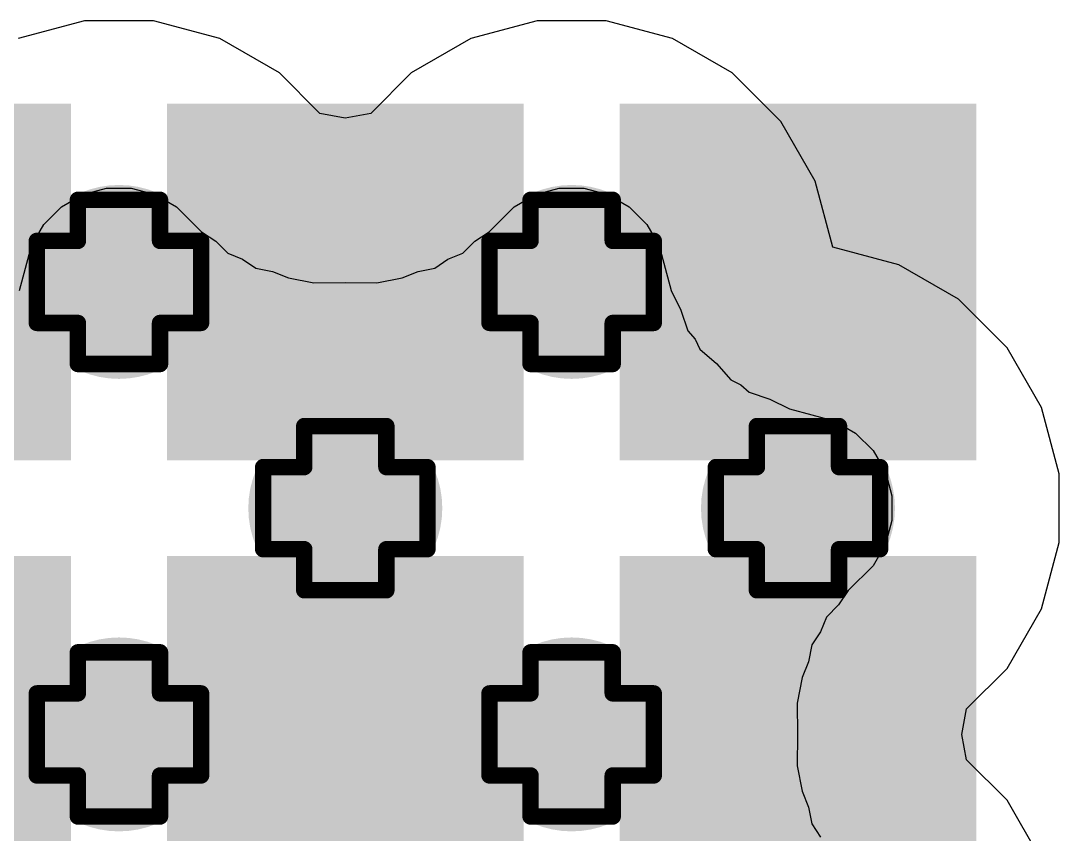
# Model space of a CAD drawing. Header units: inches. Extents: x -5 to 501, y -9 to 81.
# Drawn here: x 37.944 to 41.156, y 24.331 to 26.848 of the extents above; entities that cross this region are included whole.
import ezdxf

# ---------------------------------------------------------------- set-up
doc = ezdxf.new("R2010")
doc.units = ezdxf.units.IN
for name, color, linetype in [('Bottom Layer', 5, 'Continuous'), ('Drill Drawing', 1, 'Continuous'), ('Ground', 16, 'Continuous'), ('Multi-Layer', 9, 'Continuous'), ('Pad Holes', 156, 'Continuous'), ('Power', 76, 'Continuous'), ('Top Layer', 1, 'Continuous'), ('Top Paste', 8, 'Continuous'), ('Top Solder', 216, 'Continuous')]:
    doc.layers.add(name, color=color, linetype=linetype)

msp = doc.modelspace()

# ---------------------------------------------------------------- hatches: boundary and pattern name
at = {"layer": 'Bottom Layer'}
h = msp.add_hatch(color=5, dxfattribs=at)
edge = h.paths.add_edge_path()
edge.add_arc((38.248, 26.0396), 0.3, 0, 360)
h = msp.add_hatch(color=5, dxfattribs=at)
edge = h.paths.add_edge_path()
edge.add_arc((39.648, 26.0396), 0.3, 0, 360)
h = msp.add_hatch(color=5, dxfattribs=at)
edge = h.paths.add_edge_path()
edge.add_arc((38.948, 25.3396), 0.3, 0, 360)
h = msp.add_hatch(color=5, dxfattribs=at)
edge = h.paths.add_edge_path()
edge.add_arc((40.348, 25.3396), 0.3, 0, 360)
h = msp.add_hatch(color=5, dxfattribs=at)
edge = h.paths.add_edge_path()
edge.add_arc((38.248, 24.6396), 0.3, 0, 360)
h = msp.add_hatch(color=5, dxfattribs=at)
edge = h.paths.add_edge_path()
edge.add_arc((39.648, 24.6396), 0.3, 0, 360)
at = {"layer": 'Ground'}
h = msp.add_hatch(color=16, dxfattribs=at)
edge = h.paths.add_edge_path()
edge.add_arc((38.248, 26.0396), 0.3, 0, 360)
h = msp.add_hatch(color=16, dxfattribs=at)
edge = h.paths.add_edge_path()
edge.add_arc((39.648, 26.0396), 0.3, 0, 360)
h = msp.add_hatch(color=16, dxfattribs=at)
edge = h.paths.add_edge_path()
edge.add_arc((38.948, 25.3396), 0.3, 0, 360)
h = msp.add_hatch(color=16, dxfattribs=at)
edge = h.paths.add_edge_path()
edge.add_arc((40.348, 25.3396), 0.3, 0, 360)
h = msp.add_hatch(color=16, dxfattribs=at)
edge = h.paths.add_edge_path()
edge.add_arc((38.248, 24.6396), 0.3, 0, 360)
h = msp.add_hatch(color=16, dxfattribs=at)
edge = h.paths.add_edge_path()
edge.add_arc((39.648, 24.6396), 0.3, 0, 360)
at = {"layer": 'Multi-Layer'}
h = msp.add_hatch(color=9, dxfattribs=at)
edge = h.paths.add_edge_path()
edge.add_arc((38.248, 26.0396), 0.3, 0, 360)
h = msp.add_hatch(color=9, dxfattribs=at)
edge = h.paths.add_edge_path()
edge.add_arc((39.648, 26.0396), 0.3, 0, 360)
h = msp.add_hatch(color=9, dxfattribs=at)
edge = h.paths.add_edge_path()
edge.add_arc((38.948, 25.3396), 0.3, 0, 360)
h = msp.add_hatch(color=9, dxfattribs=at)
edge = h.paths.add_edge_path()
edge.add_arc((40.348, 25.3396), 0.3, 0, 360)
h = msp.add_hatch(color=9, dxfattribs=at)
edge = h.paths.add_edge_path()
edge.add_arc((38.248, 24.6396), 0.3, 0, 360)
h = msp.add_hatch(color=9, dxfattribs=at)
edge = h.paths.add_edge_path()
edge.add_arc((39.648, 24.6396), 0.3, 0, 360)
at = {"layer": 'Pad Holes'}
h = msp.add_hatch(color=7, dxfattribs=at)
edge = h.paths.add_edge_path()
edge.add_arc((38.248, 26.0396), 0.15, 0, 360)
h = msp.add_hatch(color=7, dxfattribs=at)
edge = h.paths.add_edge_path()
edge.add_arc((39.648, 26.0396), 0.15, 0, 360)
h = msp.add_hatch(color=7, dxfattribs=at)
edge = h.paths.add_edge_path()
edge.add_arc((38.948, 25.3396), 0.15, 0, 360)
h = msp.add_hatch(color=7, dxfattribs=at)
edge = h.paths.add_edge_path()
edge.add_arc((40.348, 25.3396), 0.15, 0, 360)
h = msp.add_hatch(color=7, dxfattribs=at)
edge = h.paths.add_edge_path()
edge.add_arc((38.248, 24.6396), 0.15, 0, 360)
h = msp.add_hatch(color=7, dxfattribs=at)
edge = h.paths.add_edge_path()
edge.add_arc((39.648, 24.6396), 0.15, 0, 360)
at = {"layer": 'Power'}
h = msp.add_hatch(color=76, dxfattribs=at)
edge = h.paths.add_edge_path()
edge.add_arc((38.248, 26.0396), 0.3, 0, 360)
h = msp.add_hatch(color=76, dxfattribs=at)
edge = h.paths.add_edge_path()
edge.add_arc((39.648, 26.0396), 0.3, 0, 360)
h = msp.add_hatch(color=76, dxfattribs=at)
edge = h.paths.add_edge_path()
edge.add_arc((38.948, 25.3396), 0.3, 0, 360)
h = msp.add_hatch(color=76, dxfattribs=at)
edge = h.paths.add_edge_path()
edge.add_arc((40.348, 25.3396), 0.3, 0, 360)
h = msp.add_hatch(color=76, dxfattribs=at)
edge = h.paths.add_edge_path()
edge.add_arc((38.248, 24.6396), 0.3, 0, 360)
h = msp.add_hatch(color=76, dxfattribs=at)
edge = h.paths.add_edge_path()
edge.add_arc((39.648, 24.6396), 0.3, 0, 360)
at = {"layer": 'Top Layer'}
for points in [[(37.098, 26.4896), (37.998, 26.4896), (37.998, 25.5896), (37.098, 25.5896)], [(38.498, 26.4896), (39.398, 26.4896), (39.398, 25.5896), (38.498, 25.5896)], [(39.898, 26.4896), (40.798, 26.4896), (40.798, 25.5896), (39.898, 25.5896)], [(37.098, 25.0896), (37.998, 25.0896), (37.998, 24.1896), (37.098, 24.1896)], [(38.498, 25.0896), (39.398, 25.0896), (39.398, 24.1896), (38.498, 24.1896)], [(39.898, 25.0896), (40.798, 25.0896), (40.798, 24.1896), (39.898, 24.1896)]]:
    msp.add_hatch(color=1, dxfattribs=at).paths.add_polyline_path(points)
h = msp.add_hatch(color=1, dxfattribs=at)
edge = h.paths.add_edge_path()
edge.add_arc((38.248, 26.0396), 0.3, 0, 360)
h = msp.add_hatch(color=1, dxfattribs=at)
edge = h.paths.add_edge_path()
edge.add_arc((39.648, 26.0396), 0.3, 0, 360)
h = msp.add_hatch(color=1, dxfattribs=at)
edge = h.paths.add_edge_path()
edge.add_arc((38.948, 25.3396), 0.3, 0, 360)
h = msp.add_hatch(color=1, dxfattribs=at)
edge = h.paths.add_edge_path()
edge.add_arc((40.348, 25.3396), 0.3, 0, 360)
h = msp.add_hatch(color=1, dxfattribs=at)
edge = h.paths.add_edge_path()
edge.add_arc((38.248, 24.6396), 0.3, 0, 360)
h = msp.add_hatch(color=1, dxfattribs=at)
edge = h.paths.add_edge_path()
edge.add_arc((39.648, 24.6396), 0.3, 0, 360)
at = {"layer": 'Top Paste'}
for points in [[(37.098, 26.4896), (37.998, 26.4896), (37.998, 25.5896), (37.098, 25.5896)], [(38.498, 26.4896), (39.398, 26.4896), (39.398, 25.5896), (38.498, 25.5896)], [(39.898, 26.4896), (40.798, 26.4896), (40.798, 25.5896), (39.898, 25.5896)], [(37.098, 25.0896), (37.998, 25.0896), (37.998, 24.1896), (37.098, 24.1896)], [(38.498, 25.0896), (39.398, 25.0896), (39.398, 24.1896), (38.498, 24.1896)], [(39.898, 25.0896), (40.798, 25.0896), (40.798, 24.1896), (39.898, 24.1896)]]:
    msp.add_hatch(color=8, dxfattribs=at).paths.add_polyline_path(points)
at = {"layer": 'Top Solder'}
for points in [[(36.9964, 26.5912), (38.0996, 26.5912), (38.0996, 25.488), (36.9964, 25.488)], [(38.3964, 26.5912), (39.4996, 26.5912), (39.4996, 25.488), (38.3964, 25.488)], [(39.7964, 26.5912), (40.8996, 26.5912), (40.8996, 25.488), (39.7964, 25.488)], [(36.9964, 25.1912), (38.0996, 25.1912), (38.0996, 24.088), (36.9964, 24.088)], [(38.3964, 25.1912), (39.4996, 25.1912), (39.4996, 24.088), (38.3964, 24.088)], [(39.7964, 25.1912), (40.8996, 25.1912), (40.8996, 24.088), (39.7964, 24.088)]]:
    msp.add_hatch(color=216, dxfattribs=at).paths.add_polyline_path(points)

# ---------------------------------------------------------------- linework, layer by layer
at = {"layer": 'Drill Drawing'}
for points in [[(38.121, 26.1666, 0.0508, 0.0508, 0), (38.121, 26.2936, 0.0508, 0.0508, 0)], [(38.121, 26.2936, 0.0508, 0.0508, 0), (38.375, 26.2936, 0.0508, 0.0508, 0)], [(38.375, 26.1666, 0.0508, 0.0508, 0), (38.375, 26.2936, 0.0508, 0.0508, 0)], [(39.521, 26.1666, 0.0508, 0.0508, 0), (39.521, 26.2936, 0.0508, 0.0508, 0)], [(39.521, 26.2936, 0.0508, 0.0508, 0), (39.775, 26.2936, 0.0508, 0.0508, 0)], [(39.775, 26.1666, 0.0508, 0.0508, 0), (39.775, 26.2936, 0.0508, 0.0508, 0)], [(37.994, 25.9126, 0.0508, 0.0508, 0), (37.994, 26.1666, 0.0508, 0.0508, 0)], [(37.994, 26.1666, 0.0508, 0.0508, 0), (38.121, 26.1666, 0.0508, 0.0508, 0)], [(38.375, 26.1666, 0.0508, 0.0508, 0), (38.502, 26.1666, 0.0508, 0.0508, 0)], [(38.502, 25.9126, 0.0508, 0.0508, 0), (38.502, 26.1666, 0.0508, 0.0508, 0)], [(39.394, 25.9126, 0.0508, 0.0508, 0), (39.394, 26.1666, 0.0508, 0.0508, 0)], [(39.394, 26.1666, 0.0508, 0.0508, 0), (39.521, 26.1666, 0.0508, 0.0508, 0)], [(39.775, 26.1666, 0.0508, 0.0508, 0), (39.902, 26.1666, 0.0508, 0.0508, 0)], [(39.902, 25.9126, 0.0508, 0.0508, 0), (39.902, 26.1666, 0.0508, 0.0508, 0)], [(37.994, 25.9126, 0.0508, 0.0508, 0), (38.121, 25.9126, 0.0508, 0.0508, 0)], [(38.121, 25.7856, 0.0508, 0.0508, 0), (38.121, 25.9126, 0.0508, 0.0508, 0)], [(38.375, 25.9126, 0.0508, 0.0508, 0), (38.502, 25.9126, 0.0508, 0.0508, 0)], [(38.375, 25.7856, 0.0508, 0.0508, 0), (38.375, 25.9126, 0.0508, 0.0508, 0)], [(39.394, 25.9126, 0.0508, 0.0508, 0), (39.521, 25.9126, 0.0508, 0.0508, 0)], [(39.521, 25.7856, 0.0508, 0.0508, 0), (39.521, 25.9126, 0.0508, 0.0508, 0)], [(39.775, 25.9126, 0.0508, 0.0508, 0), (39.902, 25.9126, 0.0508, 0.0508, 0)], [(39.775, 25.7856, 0.0508, 0.0508, 0), (39.775, 25.9126, 0.0508, 0.0508, 0)], [(38.121, 25.7856, 0.0508, 0.0508, 0), (38.375, 25.7856, 0.0508, 0.0508, 0)], [(39.521, 25.7856, 0.0508, 0.0508, 0), (39.775, 25.7856, 0.0508, 0.0508, 0)], [(38.821, 25.4666, 0.0508, 0.0508, 0), (38.821, 25.5936, 0.0508, 0.0508, 0)], [(38.821, 25.5936, 0.0508, 0.0508, 0), (39.075, 25.5936, 0.0508, 0.0508, 0)], [(39.075, 25.4666, 0.0508, 0.0508, 0), (39.075, 25.5936, 0.0508, 0.0508, 0)], [(40.221, 25.4666, 0.0508, 0.0508, 0), (40.221, 25.5936, 0.0508, 0.0508, 0)], [(40.221, 25.5936, 0.0508, 0.0508, 0), (40.475, 25.5936, 0.0508, 0.0508, 0)], [(40.475, 25.4666, 0.0508, 0.0508, 0), (40.475, 25.5936, 0.0508, 0.0508, 0)], [(38.694, 25.2126, 0.0508, 0.0508, 0), (38.694, 25.4666, 0.0508, 0.0508, 0)], [(38.694, 25.4666, 0.0508, 0.0508, 0), (38.821, 25.4666, 0.0508, 0.0508, 0)], [(39.075, 25.4666, 0.0508, 0.0508, 0), (39.202, 25.4666, 0.0508, 0.0508, 0)], [(39.202, 25.2126, 0.0508, 0.0508, 0), (39.202, 25.4666, 0.0508, 0.0508, 0)], [(40.094, 25.2126, 0.0508, 0.0508, 0), (40.094, 25.4666, 0.0508, 0.0508, 0)], [(40.094, 25.4666, 0.0508, 0.0508, 0), (40.221, 25.4666, 0.0508, 0.0508, 0)], [(40.475, 25.4666, 0.0508, 0.0508, 0), (40.602, 25.4666, 0.0508, 0.0508, 0)], [(40.602, 25.2126, 0.0508, 0.0508, 0), (40.602, 25.4666, 0.0508, 0.0508, 0)], [(38.694, 25.2126, 0.0508, 0.0508, 0), (38.821, 25.2126, 0.0508, 0.0508, 0)], [(38.821, 25.0856, 0.0508, 0.0508, 0), (38.821, 25.2126, 0.0508, 0.0508, 0)], [(39.075, 25.2126, 0.0508, 0.0508, 0), (39.202, 25.2126, 0.0508, 0.0508, 0)], [(39.075, 25.0856, 0.0508, 0.0508, 0), (39.075, 25.2126, 0.0508, 0.0508, 0)], [(40.094, 25.2126, 0.0508, 0.0508, 0), (40.221, 25.2126, 0.0508, 0.0508, 0)], [(40.221, 25.0856, 0.0508, 0.0508, 0), (40.221, 25.2126, 0.0508, 0.0508, 0)], [(40.475, 25.2126, 0.0508, 0.0508, 0), (40.602, 25.2126, 0.0508, 0.0508, 0)], [(40.475, 25.0856, 0.0508, 0.0508, 0), (40.475, 25.2126, 0.0508, 0.0508, 0)], [(38.821, 25.0856, 0.0508, 0.0508, 0), (39.075, 25.0856, 0.0508, 0.0508, 0)], [(40.221, 25.0856, 0.0508, 0.0508, 0), (40.475, 25.0856, 0.0508, 0.0508, 0)], [(38.121, 24.7666, 0.0508, 0.0508, 0), (38.121, 24.8936, 0.0508, 0.0508, 0)], [(38.121, 24.8936, 0.0508, 0.0508, 0), (38.375, 24.8936, 0.0508, 0.0508, 0)], [(38.375, 24.7666, 0.0508, 0.0508, 0), (38.375, 24.8936, 0.0508, 0.0508, 0)], [(39.521, 24.7666, 0.0508, 0.0508, 0), (39.521, 24.8936, 0.0508, 0.0508, 0)], [(39.521, 24.8936, 0.0508, 0.0508, 0), (39.775, 24.8936, 0.0508, 0.0508, 0)], [(39.775, 24.7666, 0.0508, 0.0508, 0), (39.775, 24.8936, 0.0508, 0.0508, 0)], [(37.994, 24.5126, 0.0508, 0.0508, 0), (37.994, 24.7666, 0.0508, 0.0508, 0)], [(37.994, 24.7666, 0.0508, 0.0508, 0), (38.121, 24.7666, 0.0508, 0.0508, 0)], [(38.375, 24.7666, 0.0508, 0.0508, 0), (38.502, 24.7666, 0.0508, 0.0508, 0)], [(38.502, 24.5126, 0.0508, 0.0508, 0), (38.502, 24.7666, 0.0508, 0.0508, 0)], [(39.394, 24.5126, 0.0508, 0.0508, 0), (39.394, 24.7666, 0.0508, 0.0508, 0)], [(39.394, 24.7666, 0.0508, 0.0508, 0), (39.521, 24.7666, 0.0508, 0.0508, 0)], [(39.775, 24.7666, 0.0508, 0.0508, 0), (39.902, 24.7666, 0.0508, 0.0508, 0)], [(39.902, 24.5126, 0.0508, 0.0508, 0), (39.902, 24.7666, 0.0508, 0.0508, 0)], [(37.994, 24.5126, 0.0508, 0.0508, 0), (38.121, 24.5126, 0.0508, 0.0508, 0)], [(38.121, 24.3856, 0.0508, 0.0508, 0), (38.121, 24.5126, 0.0508, 0.0508, 0)], [(38.375, 24.5126, 0.0508, 0.0508, 0), (38.502, 24.5126, 0.0508, 0.0508, 0)], [(38.375, 24.3856, 0.0508, 0.0508, 0), (38.375, 24.5126, 0.0508, 0.0508, 0)], [(39.394, 24.5126, 0.0508, 0.0508, 0), (39.521, 24.5126, 0.0508, 0.0508, 0)], [(39.521, 24.3856, 0.0508, 0.0508, 0), (39.521, 24.5126, 0.0508, 0.0508, 0)], [(39.775, 24.5126, 0.0508, 0.0508, 0), (39.902, 24.5126, 0.0508, 0.0508, 0)], [(39.775, 24.3856, 0.0508, 0.0508, 0), (39.775, 24.5126, 0.0508, 0.0508, 0)], [(38.121, 24.3856, 0.0508, 0.0508, 0), (38.375, 24.3856, 0.0508, 0.0508, 0)], [(39.521, 24.3856, 0.0508, 0.0508, 0), (39.775, 24.3856, 0.0508, 0.0508, 0)]]:
    msp.add_lwpolyline(points, format="xyseb", dxfattribs=at)
for points in [[(38.1083, 26.2936, 0.0254, 0.0254, 1), (38.1337, 26.2936, 0.0254, 0.0254, 1)], [(38.1083, 26.2936, 0.0254, 0.0254, 1), (38.1337, 26.2936, 0.0254, 0.0254, 1)], [(38.3623, 26.2936, 0.0254, 0.0254, 1), (38.3877, 26.2936, 0.0254, 0.0254, 1)], [(38.3623, 26.2936, 0.0254, 0.0254, 1), (38.3877, 26.2936, 0.0254, 0.0254, 1)], [(39.5083, 26.2936, 0.0254, 0.0254, 1), (39.5337, 26.2936, 0.0254, 0.0254, 1)], [(39.5083, 26.2936, 0.0254, 0.0254, 1), (39.5337, 26.2936, 0.0254, 0.0254, 1)], [(39.7623, 26.2936, 0.0254, 0.0254, 1), (39.7877, 26.2936, 0.0254, 0.0254, 1)], [(39.7623, 26.2936, 0.0254, 0.0254, 1), (39.7877, 26.2936, 0.0254, 0.0254, 1)], [(37.9813, 26.1666, 0.0254, 0.0254, 1), (38.0067, 26.1666, 0.0254, 0.0254, 1)], [(37.9813, 26.1666, 0.0254, 0.0254, 1), (38.0067, 26.1666, 0.0254, 0.0254, 1)], [(38.1083, 26.1666, 0.0254, 0.0254, 1), (38.1337, 26.1666, 0.0254, 0.0254, 1)], [(38.1083, 26.1666, 0.0254, 0.0254, 1), (38.1337, 26.1666, 0.0254, 0.0254, 1)], [(38.3623, 26.1666, 0.0254, 0.0254, 1), (38.3877, 26.1666, 0.0254, 0.0254, 1)], [(38.3623, 26.1666, 0.0254, 0.0254, 1), (38.3877, 26.1666, 0.0254, 0.0254, 1)], [(38.4893, 26.1666, 0.0254, 0.0254, 1), (38.5147, 26.1666, 0.0254, 0.0254, 1)], [(38.4893, 26.1666, 0.0254, 0.0254, 1), (38.5147, 26.1666, 0.0254, 0.0254, 1)], [(39.3813, 26.1666, 0.0254, 0.0254, 1), (39.4067, 26.1666, 0.0254, 0.0254, 1)], [(39.3813, 26.1666, 0.0254, 0.0254, 1), (39.4067, 26.1666, 0.0254, 0.0254, 1)], [(39.5083, 26.1666, 0.0254, 0.0254, 1), (39.5337, 26.1666, 0.0254, 0.0254, 1)], [(39.5083, 26.1666, 0.0254, 0.0254, 1), (39.5337, 26.1666, 0.0254, 0.0254, 1)], [(39.7623, 26.1666, 0.0254, 0.0254, 1), (39.7877, 26.1666, 0.0254, 0.0254, 1)], [(39.7623, 26.1666, 0.0254, 0.0254, 1), (39.7877, 26.1666, 0.0254, 0.0254, 1)], [(39.8893, 26.1666, 0.0254, 0.0254, 1), (39.9147, 26.1666, 0.0254, 0.0254, 1)], [(39.8893, 26.1666, 0.0254, 0.0254, 1), (39.9147, 26.1666, 0.0254, 0.0254, 1)], [(37.9813, 25.9126, 0.0254, 0.0254, 1), (38.0067, 25.9126, 0.0254, 0.0254, 1)], [(37.9813, 25.9126, 0.0254, 0.0254, 1), (38.0067, 25.9126, 0.0254, 0.0254, 1)], [(38.1083, 25.9126, 0.0254, 0.0254, 1), (38.1337, 25.9126, 0.0254, 0.0254, 1)], [(38.1083, 25.9126, 0.0254, 0.0254, 1), (38.1337, 25.9126, 0.0254, 0.0254, 1)], [(38.3623, 25.9126, 0.0254, 0.0254, 1), (38.3877, 25.9126, 0.0254, 0.0254, 1)], [(38.3623, 25.9126, 0.0254, 0.0254, 1), (38.3877, 25.9126, 0.0254, 0.0254, 1)], [(38.4893, 25.9126, 0.0254, 0.0254, 1), (38.5147, 25.9126, 0.0254, 0.0254, 1)], [(38.4893, 25.9126, 0.0254, 0.0254, 1), (38.5147, 25.9126, 0.0254, 0.0254, 1)], [(39.3813, 25.9126, 0.0254, 0.0254, 1), (39.4067, 25.9126, 0.0254, 0.0254, 1)], [(39.3813, 25.9126, 0.0254, 0.0254, 1), (39.4067, 25.9126, 0.0254, 0.0254, 1)], [(39.5083, 25.9126, 0.0254, 0.0254, 1), (39.5337, 25.9126, 0.0254, 0.0254, 1)], [(39.5083, 25.9126, 0.0254, 0.0254, 1), (39.5337, 25.9126, 0.0254, 0.0254, 1)], [(39.7623, 25.9126, 0.0254, 0.0254, 1), (39.7877, 25.9126, 0.0254, 0.0254, 1)], [(39.7623, 25.9126, 0.0254, 0.0254, 1), (39.7877, 25.9126, 0.0254, 0.0254, 1)], [(39.8893, 25.9126, 0.0254, 0.0254, 1), (39.9147, 25.9126, 0.0254, 0.0254, 1)], [(39.8893, 25.9126, 0.0254, 0.0254, 1), (39.9147, 25.9126, 0.0254, 0.0254, 1)], [(38.1083, 25.7856, 0.0254, 0.0254, 1), (38.1337, 25.7856, 0.0254, 0.0254, 1)], [(38.1083, 25.7856, 0.0254, 0.0254, 1), (38.1337, 25.7856, 0.0254, 0.0254, 1)], [(38.3623, 25.7856, 0.0254, 0.0254, 1), (38.3877, 25.7856, 0.0254, 0.0254, 1)], [(38.3623, 25.7856, 0.0254, 0.0254, 1), (38.3877, 25.7856, 0.0254, 0.0254, 1)], [(39.5083, 25.7856, 0.0254, 0.0254, 1), (39.5337, 25.7856, 0.0254, 0.0254, 1)], [(39.5083, 25.7856, 0.0254, 0.0254, 1), (39.5337, 25.7856, 0.0254, 0.0254, 1)], [(39.7623, 25.7856, 0.0254, 0.0254, 1), (39.7877, 25.7856, 0.0254, 0.0254, 1)], [(39.7623, 25.7856, 0.0254, 0.0254, 1), (39.7877, 25.7856, 0.0254, 0.0254, 1)], [(38.8083, 25.5936, 0.0254, 0.0254, 1), (38.8337, 25.5936, 0.0254, 0.0254, 1)], [(38.8083, 25.5936, 0.0254, 0.0254, 1), (38.8337, 25.5936, 0.0254, 0.0254, 1)], [(39.0623, 25.5936, 0.0254, 0.0254, 1), (39.0877, 25.5936, 0.0254, 0.0254, 1)], [(39.0623, 25.5936, 0.0254, 0.0254, 1), (39.0877, 25.5936, 0.0254, 0.0254, 1)], [(40.2083, 25.5936, 0.0254, 0.0254, 1), (40.2337, 25.5936, 0.0254, 0.0254, 1)], [(40.2083, 25.5936, 0.0254, 0.0254, 1), (40.2337, 25.5936, 0.0254, 0.0254, 1)], [(40.4623, 25.5936, 0.0254, 0.0254, 1), (40.4877, 25.5936, 0.0254, 0.0254, 1)], [(40.4623, 25.5936, 0.0254, 0.0254, 1), (40.4877, 25.5936, 0.0254, 0.0254, 1)], [(38.6813, 25.4666, 0.0254, 0.0254, 1), (38.7067, 25.4666, 0.0254, 0.0254, 1)], [(38.6813, 25.4666, 0.0254, 0.0254, 1), (38.7067, 25.4666, 0.0254, 0.0254, 1)], [(38.8083, 25.4666, 0.0254, 0.0254, 1), (38.8337, 25.4666, 0.0254, 0.0254, 1)], [(38.8083, 25.4666, 0.0254, 0.0254, 1), (38.8337, 25.4666, 0.0254, 0.0254, 1)], [(39.0623, 25.4666, 0.0254, 0.0254, 1), (39.0877, 25.4666, 0.0254, 0.0254, 1)], [(39.0623, 25.4666, 0.0254, 0.0254, 1), (39.0877, 25.4666, 0.0254, 0.0254, 1)], [(39.1893, 25.4666, 0.0254, 0.0254, 1), (39.2147, 25.4666, 0.0254, 0.0254, 1)], [(39.1893, 25.4666, 0.0254, 0.0254, 1), (39.2147, 25.4666, 0.0254, 0.0254, 1)], [(40.0813, 25.4666, 0.0254, 0.0254, 1), (40.1067, 25.4666, 0.0254, 0.0254, 1)], [(40.0813, 25.4666, 0.0254, 0.0254, 1), (40.1067, 25.4666, 0.0254, 0.0254, 1)], [(40.2083, 25.4666, 0.0254, 0.0254, 1), (40.2337, 25.4666, 0.0254, 0.0254, 1)], [(40.2083, 25.4666, 0.0254, 0.0254, 1), (40.2337, 25.4666, 0.0254, 0.0254, 1)], [(40.4623, 25.4666, 0.0254, 0.0254, 1), (40.4877, 25.4666, 0.0254, 0.0254, 1)], [(40.4623, 25.4666, 0.0254, 0.0254, 1), (40.4877, 25.4666, 0.0254, 0.0254, 1)], [(40.5893, 25.4666, 0.0254, 0.0254, 1), (40.6147, 25.4666, 0.0254, 0.0254, 1)], [(40.5893, 25.4666, 0.0254, 0.0254, 1), (40.6147, 25.4666, 0.0254, 0.0254, 1)], [(38.6813, 25.2126, 0.0254, 0.0254, 1), (38.7067, 25.2126, 0.0254, 0.0254, 1)], [(38.6813, 25.2126, 0.0254, 0.0254, 1), (38.7067, 25.2126, 0.0254, 0.0254, 1)], [(38.8083, 25.2126, 0.0254, 0.0254, 1), (38.8337, 25.2126, 0.0254, 0.0254, 1)], [(38.8083, 25.2126, 0.0254, 0.0254, 1), (38.8337, 25.2126, 0.0254, 0.0254, 1)], [(39.0623, 25.2126, 0.0254, 0.0254, 1), (39.0877, 25.2126, 0.0254, 0.0254, 1)], [(39.0623, 25.2126, 0.0254, 0.0254, 1), (39.0877, 25.2126, 0.0254, 0.0254, 1)], [(39.1893, 25.2126, 0.0254, 0.0254, 1), (39.2147, 25.2126, 0.0254, 0.0254, 1)], [(39.1893, 25.2126, 0.0254, 0.0254, 1), (39.2147, 25.2126, 0.0254, 0.0254, 1)], [(40.0813, 25.2126, 0.0254, 0.0254, 1), (40.1067, 25.2126, 0.0254, 0.0254, 1)], [(40.0813, 25.2126, 0.0254, 0.0254, 1), (40.1067, 25.2126, 0.0254, 0.0254, 1)], [(40.2083, 25.2126, 0.0254, 0.0254, 1), (40.2337, 25.2126, 0.0254, 0.0254, 1)], [(40.2083, 25.2126, 0.0254, 0.0254, 1), (40.2337, 25.2126, 0.0254, 0.0254, 1)], [(40.4623, 25.2126, 0.0254, 0.0254, 1), (40.4877, 25.2126, 0.0254, 0.0254, 1)], [(40.4623, 25.2126, 0.0254, 0.0254, 1), (40.4877, 25.2126, 0.0254, 0.0254, 1)], [(40.5893, 25.2126, 0.0254, 0.0254, 1), (40.6147, 25.2126, 0.0254, 0.0254, 1)], [(40.5893, 25.2126, 0.0254, 0.0254, 1), (40.6147, 25.2126, 0.0254, 0.0254, 1)], [(38.8083, 25.0856, 0.0254, 0.0254, 1), (38.8337, 25.0856, 0.0254, 0.0254, 1)], [(38.8083, 25.0856, 0.0254, 0.0254, 1), (38.8337, 25.0856, 0.0254, 0.0254, 1)], [(39.0623, 25.0856, 0.0254, 0.0254, 1), (39.0877, 25.0856, 0.0254, 0.0254, 1)], [(39.0623, 25.0856, 0.0254, 0.0254, 1), (39.0877, 25.0856, 0.0254, 0.0254, 1)], [(40.2083, 25.0856, 0.0254, 0.0254, 1), (40.2337, 25.0856, 0.0254, 0.0254, 1)], [(40.2083, 25.0856, 0.0254, 0.0254, 1), (40.2337, 25.0856, 0.0254, 0.0254, 1)], [(40.4623, 25.0856, 0.0254, 0.0254, 1), (40.4877, 25.0856, 0.0254, 0.0254, 1)], [(40.4623, 25.0856, 0.0254, 0.0254, 1), (40.4877, 25.0856, 0.0254, 0.0254, 1)], [(38.1083, 24.8936, 0.0254, 0.0254, 1), (38.1337, 24.8936, 0.0254, 0.0254, 1)], [(38.1083, 24.8936, 0.0254, 0.0254, 1), (38.1337, 24.8936, 0.0254, 0.0254, 1)], [(38.3623, 24.8936, 0.0254, 0.0254, 1), (38.3877, 24.8936, 0.0254, 0.0254, 1)], [(38.3623, 24.8936, 0.0254, 0.0254, 1), (38.3877, 24.8936, 0.0254, 0.0254, 1)], [(39.5083, 24.8936, 0.0254, 0.0254, 1), (39.5337, 24.8936, 0.0254, 0.0254, 1)], [(39.5083, 24.8936, 0.0254, 0.0254, 1), (39.5337, 24.8936, 0.0254, 0.0254, 1)], [(39.7623, 24.8936, 0.0254, 0.0254, 1), (39.7877, 24.8936, 0.0254, 0.0254, 1)], [(39.7623, 24.8936, 0.0254, 0.0254, 1), (39.7877, 24.8936, 0.0254, 0.0254, 1)], [(37.9813, 24.7666, 0.0254, 0.0254, 1), (38.0067, 24.7666, 0.0254, 0.0254, 1)], [(37.9813, 24.7666, 0.0254, 0.0254, 1), (38.0067, 24.7666, 0.0254, 0.0254, 1)], [(38.1083, 24.7666, 0.0254, 0.0254, 1), (38.1337, 24.7666, 0.0254, 0.0254, 1)], [(38.1083, 24.7666, 0.0254, 0.0254, 1), (38.1337, 24.7666, 0.0254, 0.0254, 1)], [(38.3623, 24.7666, 0.0254, 0.0254, 1), (38.3877, 24.7666, 0.0254, 0.0254, 1)], [(38.3623, 24.7666, 0.0254, 0.0254, 1), (38.3877, 24.7666, 0.0254, 0.0254, 1)], [(38.4893, 24.7666, 0.0254, 0.0254, 1), (38.5147, 24.7666, 0.0254, 0.0254, 1)], [(38.4893, 24.7666, 0.0254, 0.0254, 1), (38.5147, 24.7666, 0.0254, 0.0254, 1)], [(39.3813, 24.7666, 0.0254, 0.0254, 1), (39.4067, 24.7666, 0.0254, 0.0254, 1)], [(39.3813, 24.7666, 0.0254, 0.0254, 1), (39.4067, 24.7666, 0.0254, 0.0254, 1)], [(39.5083, 24.7666, 0.0254, 0.0254, 1), (39.5337, 24.7666, 0.0254, 0.0254, 1)], [(39.5083, 24.7666, 0.0254, 0.0254, 1), (39.5337, 24.7666, 0.0254, 0.0254, 1)], [(39.7623, 24.7666, 0.0254, 0.0254, 1), (39.7877, 24.7666, 0.0254, 0.0254, 1)], [(39.7623, 24.7666, 0.0254, 0.0254, 1), (39.7877, 24.7666, 0.0254, 0.0254, 1)], [(39.8893, 24.7666, 0.0254, 0.0254, 1), (39.9147, 24.7666, 0.0254, 0.0254, 1)], [(39.8893, 24.7666, 0.0254, 0.0254, 1), (39.9147, 24.7666, 0.0254, 0.0254, 1)], [(37.9813, 24.5126, 0.0254, 0.0254, 1), (38.0067, 24.5126, 0.0254, 0.0254, 1)], [(37.9813, 24.5126, 0.0254, 0.0254, 1), (38.0067, 24.5126, 0.0254, 0.0254, 1)], [(38.1083, 24.5126, 0.0254, 0.0254, 1), (38.1337, 24.5126, 0.0254, 0.0254, 1)], [(38.1083, 24.5126, 0.0254, 0.0254, 1), (38.1337, 24.5126, 0.0254, 0.0254, 1)], [(38.3623, 24.5126, 0.0254, 0.0254, 1), (38.3877, 24.5126, 0.0254, 0.0254, 1)], [(38.3623, 24.5126, 0.0254, 0.0254, 1), (38.3877, 24.5126, 0.0254, 0.0254, 1)], [(38.4893, 24.5126, 0.0254, 0.0254, 1), (38.5147, 24.5126, 0.0254, 0.0254, 1)], [(38.4893, 24.5126, 0.0254, 0.0254, 1), (38.5147, 24.5126, 0.0254, 0.0254, 1)], [(39.3813, 24.5126, 0.0254, 0.0254, 1), (39.4067, 24.5126, 0.0254, 0.0254, 1)], [(39.3813, 24.5126, 0.0254, 0.0254, 1), (39.4067, 24.5126, 0.0254, 0.0254, 1)], [(39.5083, 24.5126, 0.0254, 0.0254, 1), (39.5337, 24.5126, 0.0254, 0.0254, 1)], [(39.5083, 24.5126, 0.0254, 0.0254, 1), (39.5337, 24.5126, 0.0254, 0.0254, 1)], [(39.7623, 24.5126, 0.0254, 0.0254, 1), (39.7877, 24.5126, 0.0254, 0.0254, 1)], [(39.7623, 24.5126, 0.0254, 0.0254, 1), (39.7877, 24.5126, 0.0254, 0.0254, 1)], [(39.8893, 24.5126, 0.0254, 0.0254, 1), (39.9147, 24.5126, 0.0254, 0.0254, 1)], [(39.8893, 24.5126, 0.0254, 0.0254, 1), (39.9147, 24.5126, 0.0254, 0.0254, 1)], [(38.1083, 24.3856, 0.0254, 0.0254, 1), (38.1337, 24.3856, 0.0254, 0.0254, 1)], [(38.1083, 24.3856, 0.0254, 0.0254, 1), (38.1337, 24.3856, 0.0254, 0.0254, 1)], [(38.3623, 24.3856, 0.0254, 0.0254, 1), (38.3877, 24.3856, 0.0254, 0.0254, 1)], [(38.3623, 24.3856, 0.0254, 0.0254, 1), (38.3877, 24.3856, 0.0254, 0.0254, 1)], [(39.5083, 24.3856, 0.0254, 0.0254, 1), (39.5337, 24.3856, 0.0254, 0.0254, 1)], [(39.5083, 24.3856, 0.0254, 0.0254, 1), (39.5337, 24.3856, 0.0254, 0.0254, 1)], [(39.7623, 24.3856, 0.0254, 0.0254, 1), (39.7877, 24.3856, 0.0254, 0.0254, 1)], [(39.7623, 24.3856, 0.0254, 0.0254, 1), (39.7877, 24.3856, 0.0254, 0.0254, 1)]]:
    msp.add_lwpolyline(points, format="xyseb", close=True, dxfattribs=at)
at = {"layer": 'Power'}
for p, q in [((38.1416, 26.8476), (37.9361, 26.7925)), ((38.3544, 26.8476), (38.1416, 26.8476)), ((38.5599, 26.7925), (38.3544, 26.8476)), ((39.5416, 26.8476), (39.3361, 26.7925)), ((39.7544, 26.8476), (39.5416, 26.8476)), ((39.9599, 26.7925), (39.7544, 26.8476)), ((38.7441, 26.6862), (38.5599, 26.7925)), ((39.3361, 26.7925), (39.1519, 26.6862)), ((40.1441, 26.6862), (39.9599, 26.7925)), ((38.8694, 26.5609), (38.7441, 26.6862)), ((39.1519, 26.6862), (39.0267, 26.5609)), ((40.2946, 26.5357), (40.1441, 26.6862)), ((38.948, 26.5459), (38.8694, 26.5609)), ((39.0267, 26.5609), (38.948, 26.5459)), ((40.401, 26.3515), (40.2946, 26.5357)), ((40.4557, 26.1473), (40.401, 26.3515)), ((38.0699, 26.2717), (38.1361, 26.3099)), ((38.1361, 26.3099), (38.2098, 26.3296)), ((38.2098, 26.3296), (38.2862, 26.3296)), ((38.2862, 26.3296), (38.36, 26.3099)), ((38.36, 26.3099), (38.4261, 26.2717)), ((39.4699, 26.2717), (39.5361, 26.3099)), ((39.5361, 26.3099), (39.6098, 26.3296)), ((39.6098, 26.3296), (39.6862, 26.3296)), ((39.6862, 26.3296), (39.76, 26.3099)), ((39.76, 26.3099), (39.8261, 26.2717)), ((38.0159, 26.2177), (38.0699, 26.2717)), ((38.4261, 26.2717), (38.5031, 26.1947)), ((39.3929, 26.1947), (39.4699, 26.2717)), ((39.8261, 26.2717), (39.8801, 26.2177)), ((37.9777, 26.1515), (38.0159, 26.2177)), ((39.8801, 26.2177), (39.9183, 26.1516)), ((38.5031, 26.1947), (38.5472, 26.1652)), ((39.3488, 26.1652), (39.3929, 26.1947)), ((37.9407, 26.0132), (37.9777, 26.1515)), ((38.5472, 26.1652), (38.585, 26.1281)), ((39.3111, 26.1281), (39.3488, 26.1652)), ((39.9183, 26.1516), (39.9554, 26.0132)), ((40.6599, 26.0925), (40.4557, 26.1473)), ((38.585, 26.1281), (38.6304, 26.1096)), ((39.2656, 26.1096), (39.3111, 26.1281)), ((38.6304, 26.1096), (38.6712, 26.0824)), ((38.6712, 26.0824), (38.7231, 26.0721)), ((39.1729, 26.0721), (39.2249, 26.0824)), ((39.2249, 26.0824), (39.2656, 26.1096)), ((40.8441, 25.9862), (40.6599, 26.0925)), ((38.7231, 26.0721), (38.7723, 26.0522)), ((38.7723, 26.0522), (38.8509, 26.0372)), ((39.0451, 26.0372), (39.1238, 26.0522)), ((39.1238, 26.0522), (39.1729, 26.0721)), ((38.8509, 26.0372), (38.9479, 26.0379)), ((38.9479, 26.0379), (39.0451, 26.0372)), ((39.9554, 26.0132), (39.9853, 25.9524)), ((40.9946, 25.8357), (40.8441, 25.9862)), ((39.9853, 25.9524), (40.0071, 25.8883)), ((40.0071, 25.8883), (40.0296, 25.8626)), ((40.0296, 25.8626), (40.0448, 25.8319)), ((40.0448, 25.8319), (40.0957, 25.7873)), ((41.101, 25.6515), (40.9946, 25.8357)), ((40.0957, 25.7873), (40.1404, 25.7363)), ((40.1404, 25.7363), (40.171, 25.7212)), ((40.171, 25.7212), (40.1967, 25.6987)), ((40.1967, 25.6987), (40.2609, 25.6769)), ((40.2609, 25.6769), (40.3216, 25.647)), ((40.3216, 25.647), (40.46, 25.6099)), ((41.156, 25.446), (41.101, 25.6515)), ((40.46, 25.6099), (40.5261, 25.5717)), ((40.5261, 25.5717), (40.5801, 25.5177)), ((40.5801, 25.5177), (40.6183, 25.4516)), ((40.6183, 25.4516), (40.6381, 25.3778)), ((41.156, 25.2332), (41.156, 25.446)), ((40.6381, 25.3778), (40.6381, 25.3014)), ((40.6381, 25.3014), (40.6183, 25.2277)), ((40.6183, 25.2277), (40.5801, 25.1615)), ((41.101, 25.0277), (41.156, 25.2332)), ((40.5801, 25.1615), (40.5031, 25.0845)), ((40.5031, 25.0845), (40.4737, 25.0404)), ((40.4737, 25.0404), (40.4365, 25.0027)), ((40.9946, 24.8435), (41.101, 25.0277)), ((40.4365, 25.0027), (40.4181, 24.9572)), ((40.4181, 24.9572), (40.3908, 24.9165)), ((40.3908, 24.9165), (40.3805, 24.8645)), ((40.3805, 24.8645), (40.3606, 24.8154)), ((40.8694, 24.7183), (40.9946, 24.8435)), ((40.3606, 24.8154), (40.3456, 24.7367)), ((40.3456, 24.7367), (40.3463, 24.6397)), ((40.8543, 24.6396), (40.8694, 24.7183)), ((40.3463, 24.6397), (40.3456, 24.5425)), ((40.8694, 24.5609), (40.8543, 24.6396)), ((40.3456, 24.5425), (40.3606, 24.4638)), ((40.9946, 24.4357), (40.8694, 24.5609)), ((40.3606, 24.4638), (40.3805, 24.4147)), ((40.3805, 24.4147), (40.3908, 24.3627)), ((41.101, 24.2515), (40.9946, 24.4357)), ((40.3908, 24.3627), (40.4181, 24.322))]:
    msp.add_line(p, q, dxfattribs=at)

doc.saveas('drawing.dxf')
